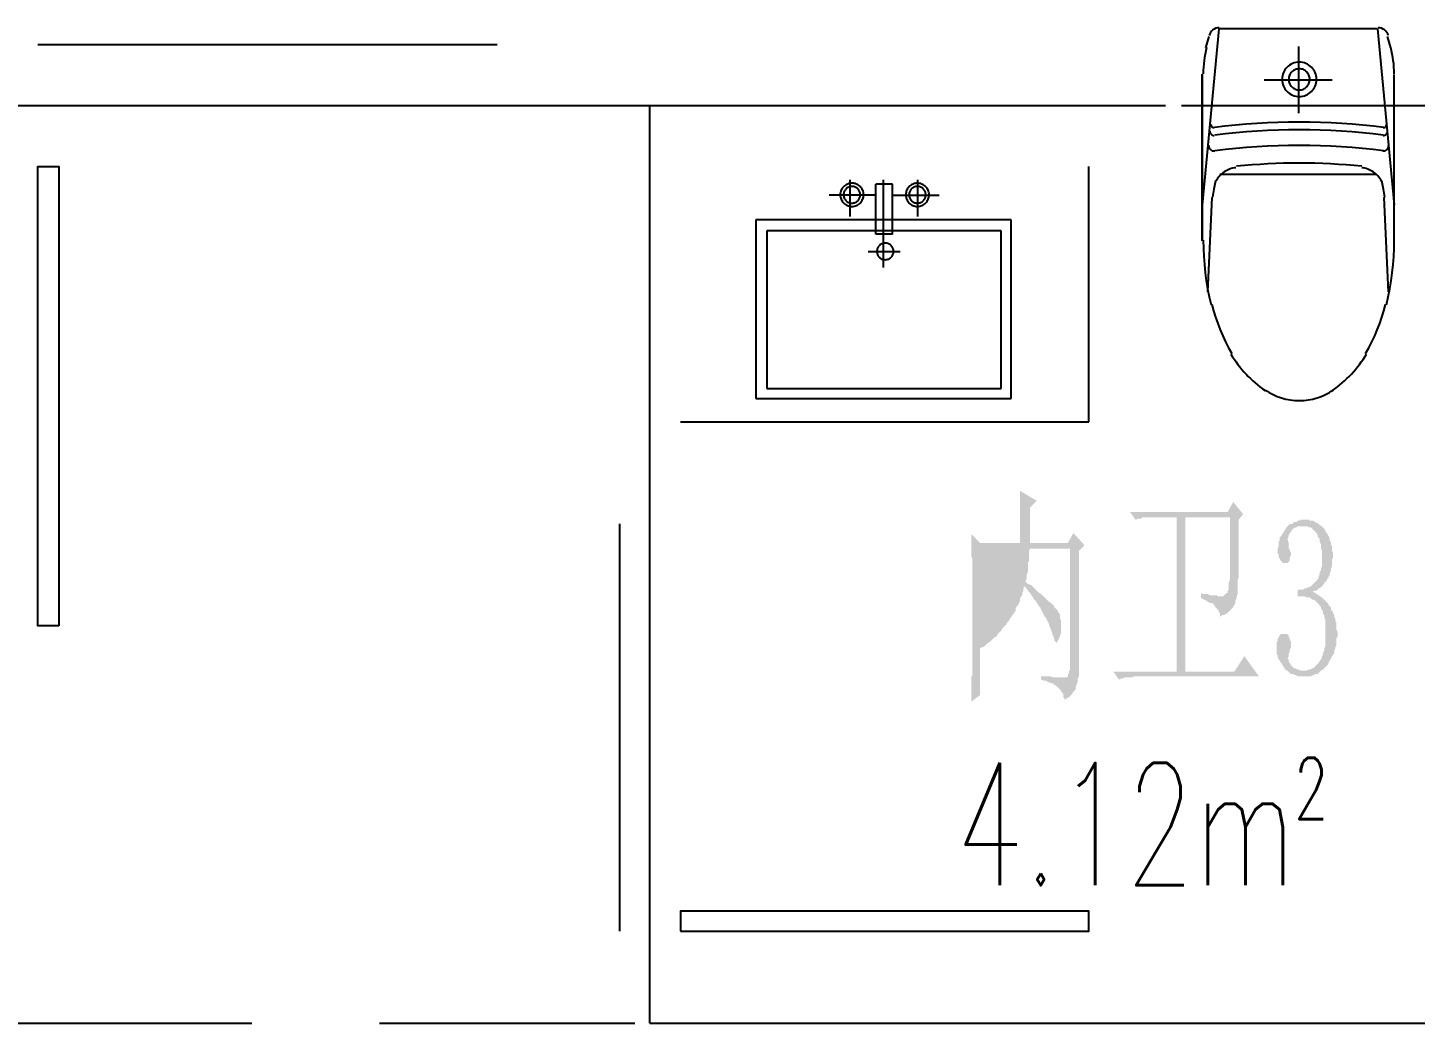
# Model space of a CAD drawing. Header units: millimetres. Extents: x -1120 to 100154, y -9529 to 14223.
# Drawn here: x 94994 to 97714, y 5423 to 7375 of the extents above; entities that cross this region are included whole.
import ezdxf

# ---------------------------------------------------------------- set-up
doc = ezdxf.new("R2010")
doc.units = ezdxf.units.MM
doc.linetypes.add('DOTE', pattern=[2.42, 2, -0.2, 0.02, -0.2])
for name, color, linetype in [('A-DOTE', 1, 'Continuous'), ('A-房间名称', 7, 'Continuous'), ('A-立面看线', 7, 'Continuous')]:
    doc.layers.add(name, color=color, linetype=linetype)
doc.styles.add('_TCH_WINDOW', font='SIMPLEX', dxfattribs={"bigfont": 'GBCBIG'})

msp = doc.modelspace()

# ---------------------------------------------------------------- hatches: boundary and pattern name
at = {"layer": 'A-立面看线'}
for points in [[(96843.3, 6053.7), (96843.3, 6058), (96843.3, 6064.5), (96843.3, 6068.9), (96843.3, 6073.2), (96843.3, 6079.8), (96843.3, 6084.1), (96843.3, 6088.5), (96843.3, 6092.8), (96843.3, 6097.2), (96843.3, 6101.5), (96845.4, 6105.9), (96845.4, 6110.2), (96845.4, 6114.6), (96845.4, 6118.9), (96845.4, 6123.3), (96845.4, 6125.5), (96845.4, 6129.8), (96845.4, 6299.5), (96845.4, 6306), (96845.4, 6312.6), (96845.4, 6316.9), (96845.4, 6323.4), (96845.4, 6327.8), (96845.4, 6334.3), (96843.3, 6338.7), (96843.3, 6343), (96843.3, 6347.4), (96843.3, 6351.7), (96843.3, 6356.1), (96843.3, 6360.4), (96843.3, 6364.8), (96843.3, 6369.1), (96843.3, 6371.3), (96843.3, 6375.7), (96843.3, 6377.8), (96843.3, 6380), (96843.3, 6382.2), (96860.7, 6364.8), (96939, 6364.8), (96939, 6369.1), (96939, 6373.5), (96939, 6377.8), (96939, 6382.2), (96939, 6386.5), (96939, 6390.9), (96939, 6395.2), (96939, 6399.6), (96939, 6403.9), (96939, 6408.3), (96939, 6412.6), (96939, 6417), (96939, 6421.4), (96939, 6425.7), (96939, 6430.1), (96939, 6434.4), (96939, 6438.8), (96939, 6445.3), (96939, 6449.6), (96939, 6454), (96939, 6458.3), (96939, 6462.7), (96939, 6467), (96939, 6467), (96971.6, 6447.5), (96958.6, 6434.4), (96958.6, 6430.1), (96958.6, 6425.7), (96958.6, 6421.4), (96958.6, 6417), (96958.6, 6412.6), (96958.6, 6408.3), (96958.6, 6403.9), (96958.6, 6399.6), (96958.6, 6395.2), (96958.6, 6388.7), (96958.6, 6384.4), (96958.6, 6380), (96958.6, 6375.7), (96958.6, 6371.3), (96958.6, 6367), (96958.6, 6364.8), (97032.6, 6364.8), (97043.4, 6384.4), (97065.2, 6360.4), (97054.3, 6349.6), (97054.3, 6112.4), (97054.3, 6108), (97054.3, 6103.7), (97052.1, 6099.3), (97052.1, 6097.2), (97052.1, 6092.8), (97050, 6088.5), (97050, 6086.3), (97047.8, 6081.9), (97047.8, 6077.6), (97045.6, 6075.4), (97043.4, 6073.2), (97041.3, 6068.9), (97039.1, 6066.7), (97036.9, 6064.5), (97034.7, 6062.4), (97030.4, 6060.2), (97028.2, 6058), (97026, 6058), (97026, 6060.2), (97023.9, 6062.4), (97023.9, 6064.5), (97023.9, 6068.9), (97021.7, 6071.1), (97019.5, 6073.2), (97019.5, 6075.4), (97017.3, 6077.6), (97015.1, 6079.8), (97013, 6081.9), (97010.8, 6084.1), (97006.4, 6086.3), (97004.3, 6088.5), (96999.9, 6090.6), (96997.7, 6090.6), (96993.4, 6092.8), (96989, 6095), (96984.7, 6095), (96980.3, 6097.2), (96980.3, 6097.2), (96980.3, 6103.7), (96984.7, 6103.7), (96989, 6103.7), (96993.4, 6103.7), (96997.7, 6103.7), (97002.1, 6101.5), (97004.3, 6101.5), (97008.6, 6101.5), (97010.8, 6101.5), (97015.1, 6101.5), (97017.3, 6101.5), (97019.5, 6101.5), (97021.7, 6101.5), (97023.9, 6101.5), (97026, 6101.5), (97026, 6101.5), (97028.2, 6101.5), (97030.4, 6101.5), (97032.6, 6103.7), (97032.6, 6105.9), (97034.7, 6110.2), (97034.7, 6112.4), (97036.9, 6116.7), (97036.9, 6123.3), (97036.9, 6127.6), (97036.9, 6132), (97036.9, 6353.9), (96958.6, 6353.9), (96956.4, 6349.6), (96956.4, 6343), (96956.4, 6338.7), (96956.4, 6334.3), (96956.4, 6330), (96954.2, 6325.6), (96954.2, 6321.3), (96954.2, 6316.9), (96954.2, 6312.6), (96954.2, 6308.2), (96952.1, 6303.9), (96952.1, 6299.5), (96952.1, 6295.2), (96949.9, 6290.8), (96949.9, 6288.6), (96954.2, 6284.3), (96960.8, 6282.1), (96965.1, 6277.8), (96969.5, 6273.4), (96971.6, 6271.2), (96976, 6266.9), (96980.3, 6264.7), (96984.7, 6260.3), (96986.9, 6258.2), (96991.2, 6253.8), (96993.4, 6251.6), (96995.6, 6249.5), (96999.9, 6247.3), (97002.1, 6245.1), (97004.3, 6242.9), (97006.4, 6238.6), (97008.6, 6236.4), (97008.6, 6236.4), (97010.8, 6234.2), (97013, 6232.1), (97013, 6229.9), (97015.1, 6227.7), (97015.1, 6227.7), (97017.3, 6225.5), (97017.3, 6223.4), (97017.3, 6223.4), (97017.3, 6221.2), (97017.3, 6216.8), (97019.5, 6212.5), (97019.5, 6208.1), (97019.5, 6203.8), (97019.5, 6199.4), (97019.5, 6199.4), (97019.5, 6192.9), (97019.5, 6188.5), (97017.3, 6184.2), (97017.3, 6182), (97015.1, 6177.7), (97013, 6173.3), (97010.8, 6169), (97010.8, 6169), (97008.6, 6171.1), (97006.4, 6173.3), (97006.4, 6175.5), (97004.3, 6182), (97002.1, 6184.2), (97002.1, 6188.5), (96999.9, 6192.9), (96999.9, 6195.1), (96997.7, 6199.4), (96995.6, 6203.8), (96995.6, 6206), (96993.4, 6210.3), (96991.2, 6214.7), (96989, 6219), (96986.9, 6221.2), (96984.7, 6225.5), (96982.5, 6229.9), (96980.3, 6234.2), (96980.3, 6234.2), (96978.2, 6238.6), (96976, 6240.8), (96973.8, 6245.1), (96971.6, 6247.3), (96969.5, 6251.6), (96967.3, 6253.8), (96965.1, 6256), (96962.9, 6260.3), (96960.8, 6262.5), (96958.6, 6266.9), (96956.4, 6269), (96954.2, 6271.2), (96952.1, 6275.6), (96949.9, 6277.8), (96947.7, 6279.9), (96945.5, 6275.6), (96945.5, 6271.2), (96943.3, 6266.9), (96943.3, 6262.5), (96941.2, 6260.3), (96939, 6256), (96939, 6251.6), (96936.8, 6247.3), (96934.6, 6242.9), (96932.5, 6240.8), (96930.3, 6236.4), (96930.3, 6232.1), (96928.1, 6229.9), (96925.9, 6225.5), (96923.8, 6223.4), (96921.6, 6219), (96919.4, 6216.8), (96917.2, 6212.5), (96915.1, 6210.3), (96912.9, 6208.1), (96912.9, 6206), (96910.7, 6203.8), (96906.4, 6199.4), (96904.2, 6197.2), (96902, 6192.9), (96899.8, 6190.7), (96897.7, 6188.5), (96895.5, 6186.4), (96893.3, 6182), (96889, 6179.8), (96886.8, 6177.7), (96884.6, 6175.5), (96882.4, 6173.3), (96880.3, 6171.1), (96875.9, 6169), (96873.7, 6166.8), (96871.5, 6164.6), (96869.4, 6162.4), (96865, 6160.3), (96862.8, 6160.3), (96860.7, 6158.1), (96860.7, 6066.7), (96843.3, 6053.7)], [(97367.6, 6410.5), (97367.6, 6403.9), (97367.6, 6397.4), (97367.6, 6390.9), (97367.6, 6386.5), (97367.6, 6380), (97367.6, 6375.7), (97367.6, 6369.1), (97367.6, 6364.8), (97367.6, 6360.4), (97367.6, 6356.1), (97367.6, 6349.6), (97367.6, 6345.2), (97367.6, 6340.8), (97367.6, 6338.7), (97367.6, 6334.3), (97367.6, 6330), (97367.6, 6325.6), (97367.6, 6323.4), (97367.6, 6319.1), (97367.6, 6316.9), (97367.6, 6312.6), (97367.6, 6310.4), (97367.6, 6310.4), (97367.6, 6303.9), (97367.6, 6297.3), (97365.4, 6293), (97365.4, 6288.6), (97365.4, 6282.1), (97365.4, 6277.8), (97365.4, 6275.6), (97365.4, 6271.2), (97365.4, 6266.9), (97365.4, 6264.7), (97365.4, 6264.7), (97363.3, 6260.3), (97363.3, 6256), (97361.1, 6251.6), (97361.1, 6247.3), (97358.9, 6242.9), (97356.7, 6240.8), (97356.7, 6238.6), (97354.6, 6236.4), (97352.4, 6234.2), (97350.2, 6232.1), (97348, 6229.9), (97345.9, 6227.7), (97341.5, 6225.5), (97339.3, 6223.4), (97335, 6223.4), (97332.8, 6221.2), (97330.6, 6221.2), (97330.6, 6223.4), (97330.6, 6225.5), (97330.6, 6227.7), (97328.5, 6229.9), (97328.5, 6232.1), (97326.3, 6234.2), (97324.1, 6236.4), (97321.9, 6238.6), (97319.8, 6242.9), (97317.6, 6245.1), (97315.4, 6247.3), (97311, 6247.3), (97306.7, 6249.5), (97304.5, 6251.6), (97300.2, 6253.8), (97295.8, 6256), (97293.6, 6258.2), (97293.6, 6266.9), (97298, 6264.7), (97302.3, 6264.7), (97306.7, 6264.7), (97311, 6262.5), (97315.4, 6262.5), (97317.6, 6262.5), (97319.8, 6262.5), (97324.1, 6262.5), (97326.3, 6260.3), (97328.5, 6260.3), (97330.6, 6260.3), (97332.8, 6260.3), (97332.8, 6260.3), (97337.2, 6260.3), (97339.3, 6262.5), (97341.5, 6264.7), (97343.7, 6266.9), (97345.9, 6266.9), (97345.9, 6269), (97345.9, 6271.2), (97348, 6273.4), (97348, 6277.8), (97348, 6282.1), (97348, 6286.5), (97350.2, 6293), (97350.2, 6299.5), (97350.2, 6306), (97350.2, 6308.2), (97350.2, 6310.4), (97350.2, 6314.7), (97350.2, 6316.9), (97350.2, 6321.3), (97350.2, 6325.6), (97350.2, 6327.8), (97350.2, 6332.1), (97350.2, 6336.5), (97350.2, 6340.8), (97350.2, 6345.2), (97350.2, 6347.4), (97350.2, 6353.9), (97350.2, 6358.3), (97350.2, 6362.6), (97350.2, 6367), (97350.2, 6371.3), (97350.2, 6377.8), (97350.2, 6382.2), (97350.2, 6386.5), (97350.2, 6393.1), (97350.2, 6399.6), (97350.2, 6403.9), (97350.2, 6410.5), (97350.2, 6414.8), (97263.2, 6414.8), (97263.2, 6112.4), (97358.9, 6112.4), (97378.5, 6142.9), (97406.8, 6103.7), (97163.1, 6103.7), (97158.7, 6101.5), (97156.6, 6101.5), (97152.2, 6101.5), (97150, 6101.5), (97147.9, 6101.5), (97143.5, 6101.5), (97141.3, 6099.3), (97137, 6099.3), (97134.8, 6097.2), (97132.6, 6097.2), (97121.8, 6112.4), (97245.8, 6112.4), (97245.8, 6414.8), (97195.7, 6414.8), (97191.4, 6414.8), (97189.2, 6414.8), (97184.9, 6414.8), (97182.7, 6414.8), (97178.3, 6414.8), (97176.2, 6412.6), (97171.8, 6412.6), (97169.6, 6412.6), (97167.4, 6410.5), (97165.3, 6410.5), (97154.4, 6425.7), (97345.9, 6425.7), (97356.7, 6445.3), (97376.3, 6421.4), (97367.6, 6410.5)], [(97561.3, 6186.4), (97561.3, 6182), (97559.1, 6177.7), (97559.1, 6173.3), (97559.1, 6169), (97559.1, 6164.6), (97556.9, 6160.3), (97556.9, 6158.1), (97554.7, 6153.7), (97554.7, 6149.4), (97552.6, 6145), (97550.4, 6142.9), (97548.2, 6138.5), (97546, 6134.2), (97543.9, 6132), (97543.9, 6129.8), (97541.7, 6125.5), (97539.5, 6123.3), (97537.3, 6121.1), (97535.1, 6118.9), (97533, 6116.7), (97528.6, 6114.6), (97526.4, 6112.4), (97524.3, 6110.2), (97522.1, 6108), (97517.7, 6108), (97515.6, 6105.9), (97513.4, 6105.9), (97509, 6103.7), (97506.9, 6103.7), (97502.5, 6103.7), (97500.3, 6103.7), (97496, 6103.7), (97496, 6103.7), (97491.6, 6103.7), (97489.5, 6103.7), (97485.1, 6103.7), (97482.9, 6103.7), (97478.6, 6105.9), (97476.4, 6105.9), (97474.2, 6108), (97469.9, 6108), (97467.7, 6110.2), (97465.5, 6112.4), (97463.3, 6114.6), (97459, 6116.7), (97456.8, 6118.9), (97456.8, 6121.1), (97454.6, 6123.3), (97452.5, 6127.6), (97450.3, 6129.8), (97448.1, 6134.2), (97445.9, 6136.3), (97443.8, 6140.7), (97443.8, 6145), (97441.6, 6147.2), (97441.6, 6151.6), (97441.6, 6155.9), (97441.6, 6160.3), (97441.6, 6160.3), (97441.6, 6164.6), (97441.6, 6169), (97443.8, 6173.3), (97443.8, 6177.7), (97445.9, 6179.8), (97448.1, 6184.2), (97450.3, 6186.4), (97454.6, 6186.4), (97454.6, 6186.4), (97459, 6186.4), (97461.2, 6186.4), (97465.5, 6184.2), (97465.5, 6179.8), (97467.7, 6179.8), (97467.7, 6175.5), (97469.9, 6171.1), (97469.9, 6166.8), (97469.9, 6166.8), (97469.9, 6160.3), (97467.7, 6155.9), (97467.7, 6153.7), (97467.7, 6151.6), (97465.5, 6147.2), (97465.5, 6142.9), (97463.3, 6138.5), (97465.5, 6136.3), (97465.5, 6132), (97467.7, 6129.8), (97469.9, 6125.5), (97472.1, 6123.3), (97474.2, 6121.1), (97476.4, 6118.9), (97478.6, 6118.9), (97482.9, 6116.7), (97485.1, 6116.7), (97489.5, 6114.6), (97491.6, 6114.6), (97493.8, 6114.6), (97498.2, 6114.6), (97500.3, 6114.6), (97504.7, 6116.7), (97506.9, 6116.7), (97511.2, 6118.9), (97513.4, 6118.9), (97515.6, 6121.1), (97517.7, 6123.3), (97519.9, 6125.5), (97522.1, 6127.6), (97524.3, 6129.8), (97526.4, 6134.2), (97526.4, 6134.2), (97528.6, 6136.3), (97530.8, 6140.7), (97530.8, 6142.9), (97533, 6147.2), (97533, 6149.4), (97535.1, 6153.7), (97535.1, 6158.1), (97537.3, 6162.4), (97537.3, 6166.8), (97537.3, 6171.1), (97537.3, 6177.7), (97537.3, 6182), (97537.3, 6186.4), (97537.3, 6190.7), (97537.3, 6195.1), (97537.3, 6199.4), (97537.3, 6206), (97537.3, 6210.3), (97537.3, 6214.7), (97535.1, 6219), (97535.1, 6223.4), (97533, 6225.5), (97533, 6229.9), (97530.8, 6234.2), (97528.6, 6236.4), (97528.6, 6240.8), (97526.4, 6240.8), (97526.4, 6242.9), (97524.3, 6245.1), (97522.1, 6247.3), (97519.9, 6249.5), (97517.7, 6251.6), (97515.6, 6253.8), (97511.2, 6253.8), (97509, 6256), (97506.9, 6258.2), (97502.5, 6258.2), (97500.3, 6258.2), (97496, 6260.3), (97493.8, 6260.3), (97489.5, 6260.3), (97485.1, 6260.3), (97482.9, 6260.3), (97482.9, 6273.4), (97487.3, 6273.4), (97489.5, 6273.4), (97493.8, 6273.4), (97496, 6275.6), (97500.3, 6275.6), (97502.5, 6277.8), (97504.7, 6277.8), (97509, 6279.9), (97511.2, 6282.1), (97513.4, 6284.3), (97515.6, 6286.5), (97517.7, 6288.6), (97519.9, 6290.8), (97519.9, 6290.8), (97522.1, 6293), (97524.3, 6297.3), (97524.3, 6299.5), (97526.4, 6303.9), (97526.4, 6308.2), (97528.6, 6310.4), (97528.6, 6314.7), (97530.8, 6319.1), (97530.8, 6325.6), (97530.8, 6330), (97530.8, 6334.3), (97530.8, 6336.5), (97530.8, 6340.8), (97530.8, 6345.2), (97530.8, 6349.6), (97528.6, 6353.9), (97528.6, 6358.3), (97528.6, 6362.6), (97526.4, 6367), (97526.4, 6371.3), (97524.3, 6375.7), (97522.1, 6377.8), (97522.1, 6380), (97519.9, 6384.4), (97517.7, 6386.5), (97515.6, 6388.7), (97513.4, 6390.9), (97511.2, 6393.1), (97509, 6395.2), (97504.7, 6395.2), (97502.5, 6397.4), (97498.2, 6397.4), (97496, 6397.4), (97491.6, 6397.4), (97489.5, 6397.4), (97487.3, 6397.4), (97482.9, 6397.4), (97480.8, 6395.2), (97478.6, 6395.2), (97474.2, 6393.1), (97474.2, 6393.1), (97472.1, 6390.9), (97469.9, 6386.5), (97467.7, 6384.4), (97465.5, 6380), (97465.5, 6377.8), (97463.3, 6373.5), (97463.3, 6371.3), (97465.5, 6364.8), (97465.5, 6360.4), (97465.5, 6356.1), (97465.5, 6353.9), (97467.7, 6353.9), (97467.7, 6349.6), (97469.9, 6345.2), (97469.9, 6345.2), (97469.9, 6340.8), (97467.7, 6336.5), (97467.7, 6332.1), (97467.7, 6330), (97465.5, 6327.8), (97463.3, 6325.6), (97459, 6325.6), (97459, 6325.6), (97454.6, 6325.6), (97452.5, 6327.8), (97450.3, 6330), (97450.3, 6330), (97448.1, 6334.3), (97445.9, 6336.5), (97445.9, 6340.8), (97443.8, 6345.2), (97443.8, 6349.6), (97443.8, 6353.9), (97445.9, 6358.3), (97445.9, 6362.6), (97445.9, 6367), (97448.1, 6371.3), (97448.1, 6375.7), (97450.3, 6377.8), (97452.5, 6382.2), (97454.6, 6384.4), (97456.8, 6388.7), (97459, 6390.9), (97461.2, 6395.2), (97463.3, 6397.4), (97465.5, 6399.6), (97467.7, 6401.8), (97472.1, 6401.8), (97474.2, 6403.9), (97476.4, 6406.1), (97480.8, 6406.1), (97482.9, 6408.3), (97485.1, 6408.3), (97489.5, 6410.5), (97491.6, 6410.5), (97496, 6410.5), (97498.2, 6410.5), (97500.3, 6410.5), (97504.7, 6410.5), (97506.9, 6408.3), (97511.2, 6408.3), (97513.4, 6408.3), (97517.7, 6406.1), (97519.9, 6403.9), (97522.1, 6403.9), (97524.3, 6401.8), (97526.4, 6399.6), (97530.8, 6397.4), (97533, 6395.2), (97535.1, 6393.1), (97537.3, 6388.7), (97537.3, 6388.7), (97539.5, 6384.4), (97541.7, 6382.2), (97543.9, 6377.8), (97546, 6373.5), (97546, 6369.1), (97548.2, 6367), (97548.2, 6362.6), (97550.4, 6358.3), (97550.4, 6353.9), (97550.4, 6349.6), (97552.6, 6345.2), (97552.6, 6343), (97552.6, 6340.8), (97552.6, 6336.5), (97550.4, 6332.1), (97550.4, 6327.8), (97550.4, 6323.4), (97550.4, 6319.1), (97548.2, 6314.7), (97548.2, 6310.4), (97546, 6306), (97546, 6301.7), (97543.9, 6299.5), (97543.9, 6297.3), (97541.7, 6295.2), (97539.5, 6290.8), (97537.3, 6288.6), (97535.1, 6286.5), (97533, 6282.1), (97530.8, 6279.9), (97528.6, 6277.8), (97524.3, 6275.6), (97522.1, 6273.4), (97519.9, 6271.2), (97515.6, 6271.2), (97513.4, 6269), (97517.7, 6266.9), (97519.9, 6264.7), (97524.3, 6262.5), (97526.4, 6260.3), (97530.8, 6258.2), (97533, 6256), (97535.1, 6253.8), (97537.3, 6251.6), (97539.5, 6249.5), (97541.7, 6247.3), (97543.9, 6242.9), (97546, 6240.8), (97548.2, 6238.6), (97548.2, 6234.2), (97550.4, 6232.1), (97552.6, 6227.7), (97554.7, 6223.4), (97554.7, 6219), (97556.9, 6216.8), (97556.9, 6212.5), (97559.1, 6208.1), (97559.1, 6203.8), (97559.1, 6199.4), (97559.1, 6195.1), (97561.3, 6190.7), (97561.3, 6186.4), (97561.3, 6186.4)], [(96860.7, 6353.9), (96860.7, 6166.8), (96865, 6169), (96867.2, 6171.1), (96869.4, 6175.5), (96871.5, 6177.7), (96875.9, 6179.8), (96878.1, 6182), (96880.3, 6184.2), (96882.4, 6186.4), (96884.6, 6190.7), (96886.8, 6192.9), (96889, 6195.1), (96891.1, 6199.4), (96893.3, 6201.6), (96895.5, 6206), (96897.7, 6208.1), (96899.8, 6212.5), (96902, 6214.7), (96904.2, 6219), (96906.4, 6221.2), (96908.5, 6225.5), (96910.7, 6229.9), (96910.7, 6232.1), (96912.9, 6236.4), (96915.1, 6240.8), (96915.1, 6240.8), (96917.2, 6245.1), (96919.4, 6249.5), (96919.4, 6251.6), (96921.6, 6256), (96923.8, 6260.3), (96923.8, 6264.7), (96925.9, 6266.9), (96925.9, 6271.2), (96928.1, 6275.6), (96928.1, 6279.9), (96930.3, 6284.3), (96930.3, 6288.6), (96932.5, 6290.8), (96932.5, 6295.2), (96932.5, 6299.5), (96934.6, 6303.9), (96934.6, 6308.2), (96934.6, 6312.6), (96936.8, 6316.9), (96936.8, 6323.4), (96936.8, 6327.8), (96936.8, 6332.1), (96939, 6336.5), (96939, 6340.8), (96939, 6345.2), (96939, 6349.6), (96939, 6353.9), (96860.7, 6353.9)]]:
    msp.add_hatch(color=256, dxfattribs=at).paths.add_polyline_path(points)

# ---------------------------------------------------------------- linework, layer by layer
at = {"layer": 'A-DOTE', "linetype": 'DOTE', "ltscale": 1000}
for p, q in [((94835.1, 7222.6), (100154.2, 7222.6)), ((96213.4, 5423.3), (96213.4, 7222.6)), ((96213.4, 5423.3), (100154.2, 5423.3))]:
    msp.add_line(p, q, dxfattribs=at)
at = {"layer": 'A-立面看线'}
for points in [[(97328.5, 7372.7), (97295.8, 7026.8)], [(97329.5, 7374.9), (97326.1, 7374.6), (97322.8, 7373.8), (97319.7, 7372.4), (97316.9, 7370.6), (97314.5, 7368.4), (97312.4, 7365.8), (97310.7, 7362.8), (97309.6, 7359.6)], [(97639.6, 7372.7), (97328.5, 7372.7)], [(97639.6, 7372.7), (97672.2, 7026.8)], [(97660.6, 7359.6), (97659.5, 7362.8), (97657.8, 7365.8), (97655.7, 7368.4), (97653.3, 7370.6), (97650.5, 7372.4), (97647.4, 7373.8), (97644.1, 7374.6), (97640.7, 7374.9)], [(97308.9, 7357.5), (97302.3, 7335.7)], [(97665.7, 7335.7), (97659.2, 7357.5)], [(95013.5, 7342.3), (95914.2, 7342.3)], [(97304.7, 7335.9), (97303.1, 7329.6), (97301.8, 7323.2), (97300.6, 7316.9), (97299.7, 7310.5), (97298.9, 7304), (97298.4, 7297.6), (97298.1, 7291.1), (97298, 7284.6)], [(97485.1, 7207.4), (97485.1, 7337.9)], [(97672.2, 7284.6), (97672.1, 7291.1), (97671.8, 7297.6), (97671.3, 7304), (97670.5, 7310.5), (97669.6, 7316.9), (97668.4, 7323.3), (97667.1, 7329.6), (97665.5, 7335.9)], [(97486.2, 7307.5), (97482.7, 7307.3), (97479.4, 7306.8), (97476.2, 7305.9), (97473.1, 7304.8), (97470.1, 7303.4), (97467.3, 7301.7), (97464.7, 7299.8), (97462.3, 7297.6), (97460.2, 7295.2), (97458.2, 7292.6), (97456.5, 7289.8), (97455.1, 7286.9), (97454, 7283.8), (97453.2, 7280.5), (97452.6, 7277.2), (97452.5, 7273.7), (97452.6, 7270.3), (97453.2, 7266.9), (97454, 7263.7), (97455.1, 7260.6), (97456.5, 7257.7), (97458.2, 7254.9), (97460.2, 7252.3), (97462.3, 7249.9), (97464.7, 7247.7), (97467.3, 7245.8), (97470.1, 7244.1), (97473.1, 7242.7), (97476.2, 7241.5), (97479.4, 7240.7), (97482.7, 7240.2), (97486.2, 7240), (97489.6, 7240.2), (97493, 7240.7), (97496.2, 7241.5), (97499.3, 7242.7), (97502.3, 7244.1), (97505, 7245.8), (97507.6, 7247.7), (97510, 7249.9), (97512.2, 7252.3), (97514.2, 7254.9), (97515.8, 7257.7), (97517.3, 7260.6), (97518.4, 7263.7), (97519.2, 7266.9), (97519.7, 7270.3), (97519.9, 7273.7), (97519.7, 7277.2), (97519.2, 7280.5), (97518.4, 7283.8), (97517.3, 7286.9), (97515.8, 7289.8), (97514.2, 7292.6), (97512.2, 7295.2), (97510, 7297.6), (97507.6, 7299.8), (97505, 7301.7), (97502.3, 7303.4), (97499.3, 7304.8), (97496.2, 7305.9), (97493, 7306.8), (97489.6, 7307.3), (97486.2, 7307.5)], [(97486.2, 7294.4), (97484.1, 7294.3), (97482, 7294), (97480, 7293.5), (97478.1, 7292.8), (97476.3, 7291.9), (97474.6, 7290.9), (97473, 7289.7), (97471.6, 7288.4), (97470.2, 7286.9), (97469.1, 7285.3), (97468, 7283.6), (97467.1, 7281.8), (97466.5, 7279.9), (97465.9, 7277.9), (97465.6, 7275.8), (97465.5, 7273.7), (97465.6, 7271.6), (97465.9, 7269.6), (97466.5, 7267.6), (97467.1, 7265.7), (97468, 7263.9), (97469.1, 7262.2), (97470.2, 7260.6), (97471.6, 7259.1), (97473, 7257.8), (97474.6, 7256.6), (97476.3, 7255.6), (97478.1, 7254.7), (97480, 7254), (97482, 7253.5), (97484.1, 7253.2), (97486.2, 7253.1), (97488.3, 7253.2), (97490.4, 7253.5), (97492.3, 7254), (97494.2, 7254.7), (97496, 7255.6), (97497.8, 7256.6), (97499.3, 7257.8), (97500.8, 7259.1), (97502.1, 7260.6), (97503.3, 7262.2), (97504.4, 7263.9), (97505.2, 7265.7), (97505.9, 7267.6), (97506.4, 7269.6), (97506.8, 7271.6), (97506.9, 7273.7), (97506.8, 7275.8), (97506.4, 7277.9), (97505.9, 7279.9), (97505.2, 7281.8), (97504.4, 7283.6), (97503.3, 7285.3), (97502.1, 7286.9), (97500.8, 7288.4), (97499.3, 7289.7), (97497.8, 7290.9), (97496, 7291.9), (97494.2, 7292.8), (97492.3, 7293.5), (97490.4, 7294), (97488.3, 7294.3), (97486.2, 7294.4)], [(97295.8, 6957.2), (97295.8, 7283.5), (97295.8, 6957.2)], [(97417.7, 7272.6), (97550.4, 7272.6)], [(97672.2, 6957.2), (97672.2, 7283.5)], [(95224.5, 7222.6), (95724.9, 7222.6)], [(95975.1, 7222.6), (96473.4, 7222.6)], [(96723.6, 7222.6), (97224, 7222.6)], [(97474.2, 7222.6), (97974.6, 7222.6)], [(97313.2, 7185), (97313.3, 7183.8), (97313.6, 7182.6), (97314.1, 7181.6), (97314.9, 7180.6), (97315.9, 7179.9), (97316.9, 7179.4), (97318.1, 7179.1), (97319.3, 7179.1)], [(97652.3, 7179.4), (97631.6, 7181.9), (97610.9, 7184), (97590.1, 7185.9), (97569.4, 7187.3), (97548.6, 7188.5), (97527.8, 7189.3), (97506.9, 7189.8), (97486.1, 7190), (97465.3, 7189.8), (97444.5, 7189.3), (97423.7, 7188.5), (97402.9, 7187.3), (97382.1, 7185.8), (97361.4, 7184), (97340.6, 7181.9), (97319.9, 7179.4)], [(97650.9, 7179.1), (97652.1, 7179.1), (97653.3, 7179.4), (97654.4, 7179.9), (97655.3, 7180.6), (97656.1, 7181.6), (97656.6, 7182.6), (97656.9, 7183.8), (97657, 7185)], [(97311.1, 7172.2), (97311.1, 7170.5), (97311.5, 7168.8), (97312.3, 7167.3), (97313.4, 7166), (97314.7, 7165), (97316.3, 7164.2), (97317.9, 7163.9), (97319.6, 7163.9)], [(97651.3, 7164.2), (97630.7, 7166.7), (97610.1, 7168.8), (97589.5, 7170.6), (97568.8, 7172.1), (97548.2, 7173.3), (97527.5, 7174.1), (97506.8, 7174.6), (97486.1, 7174.7), (97465.4, 7174.6), (97444.8, 7174.1), (97424.1, 7173.3), (97403.4, 7172.1), (97382.8, 7170.6), (97362.2, 7168.8), (97341.6, 7166.7), (97321, 7164.2)], [(97650.6, 7163.9), (97652.3, 7163.9), (97653.9, 7164.2), (97655.5, 7165), (97656.8, 7166), (97657.9, 7167.3), (97658.7, 7168.8), (97659.1, 7170.5), (97659.1, 7172.2)], [(97308.9, 7144.1), (97309, 7141.9), (97309.5, 7139.8), (97310.5, 7137.8), (97311.9, 7136.1), (97313.6, 7134.8), (97315.6, 7133.9), (97317.7, 7133.4), (97319.9, 7133.5)], [(97651.5, 7133.5), (97630.9, 7136), (97610.3, 7138.2), (97589.6, 7140.1), (97568.9, 7141.6), (97548.3, 7142.8), (97527.6, 7143.6), (97506.8, 7144.1), (97486.1, 7144.3), (97465.4, 7144.1), (97444.7, 7143.6), (97424, 7142.8), (97403.3, 7141.6), (97382.6, 7140), (97362, 7138.2), (97341.4, 7136), (97320.8, 7133.5)], [(97650.3, 7133.5), (97652.5, 7133.4), (97654.6, 7133.9), (97656.6, 7134.8), (97658.3, 7136.1), (97659.7, 7137.8), (97660.7, 7139.8), (97661.3, 7141.9), (97661.3, 7144.1)], [(95054.8, 6202.2), (95013.5, 6202.2), (95013.5, 7102.9), (95054.8, 7102.9), (95054.8, 6202.2)], [(97073.9, 6602.5), (97073.9, 7102.9)], [(97361.7, 7100.5), (97358.6, 7100.1), (97355.6, 7099.5), (97352.6, 7098.7), (97349.7, 7097.8), (97346.9, 7096.6), (97344.1, 7095.3), (97341.5, 7093.9), (97338.9, 7092.2), (97336.5, 7090.5), (97334.2, 7088.5), (97331.9, 7086.5), (97329.9, 7084.2), (97327.9, 7081.9), (97326.1, 7079.4), (97324.4, 7076.8), (97322.9, 7074.1)], [(97609, 7103.3), (97593.7, 7104.8), (97578.3, 7106), (97563, 7107.1), (97547.6, 7107.9), (97532.3, 7108.6), (97516.9, 7109.1), (97501.5, 7109.4), (97486.1, 7109.5), (97470.8, 7109.4), (97455.4, 7109.1), (97440, 7108.6), (97424.7, 7107.9), (97409.3, 7107.1), (97393.9, 7106), (97378.6, 7104.8), (97363.3, 7103.3)], [(97647.3, 7074.1), (97645.8, 7076.8), (97644.1, 7079.4), (97642.3, 7081.9), (97640.3, 7084.3), (97638.3, 7086.5), (97636, 7088.5), (97633.7, 7090.5), (97631.3, 7092.2), (97628.7, 7093.9), (97626.1, 7095.3), (97623.3, 7096.6), (97620.5, 7097.8), (97617.6, 7098.7), (97614.7, 7099.5), (97611.6, 7100.1), (97608.6, 7100.5)], [(96606.1, 7005), (96606.1, 7076.8)], [(96671.4, 6904.9), (96671.4, 7076.8)], [(96738.8, 7005), (96738.8, 7076.8)], [(97322.3, 7074.7), (97319, 7058.7), (97316.2, 7042.6)], [(97330.6, 7087.7), (97637.4, 7087.7)], [(97654, 7042.6), (97651.2, 7058.7), (97647.9, 7074.7)], [(96656.2, 7046.4), (96564.8, 7046.4)], [(96586.5, 7047.5), (96586.6, 7045.1), (96587, 7042.9), (96587.6, 7040.7), (96588.3, 7038.6), (96589.3, 7036.6), (96590.4, 7034.7), (96591.7, 7032.9), (96593.2, 7031.3), (96594.8, 7029.8), (96596.6, 7028.5), (96598.5, 7027.4), (96600.5, 7026.4), (96602.6, 7025.6), (96604.8, 7025.1), (96607, 7024.7), (96609.4, 7024.6), (96611.7, 7024.7), (96614, 7025.1), (96616.2, 7025.6), (96618.3, 7026.4), (96620.3, 7027.4), (96622.1, 7028.5), (96623.9, 7029.8), (96625.5, 7031.3), (96627, 7032.9), (96628.3, 7034.7), (96629.5, 7036.6), (96630.4, 7038.6), (96631.2, 7040.7), (96631.8, 7042.9), (96632.1, 7045.1), (96632.2, 7047.5), (96632.1, 7049.8), (96631.8, 7052.1), (96631.2, 7054.3), (96630.4, 7056.4), (96629.5, 7058.3), (96628.3, 7060.2), (96627, 7062), (96625.5, 7063.6), (96623.9, 7065.1), (96622.1, 7066.4), (96620.3, 7067.5), (96618.3, 7068.5), (96616.2, 7069.3), (96614, 7069.8), (96611.7, 7070.2), (96609.4, 7070.3), (96607, 7070.2), (96604.8, 7069.8), (96602.6, 7069.3), (96600.5, 7068.5), (96598.5, 7067.5), (96596.6, 7066.4), (96594.8, 7065.1), (96593.2, 7063.6), (96591.7, 7062), (96590.4, 7060.2), (96589.3, 7058.3), (96588.3, 7056.4), (96587.6, 7054.3), (96587, 7052.1), (96586.6, 7049.8), (96586.5, 7047.5)], [(96593.1, 7047.5), (96593.1, 7045.8), (96593.4, 7044.2), (96593.8, 7042.6), (96594.3, 7041.1), (96595, 7039.7), (96595.8, 7038.3), (96596.8, 7037.1), (96597.8, 7035.9), (96599, 7034.9), (96600.2, 7033.9), (96601.6, 7033.1), (96603, 7032.4), (96604.5, 7031.9), (96606.1, 7031.5), (96607.7, 7031.2), (96609.4, 7031.1), (96611, 7031.2), (96612.7, 7031.5), (96614.2, 7031.9), (96615.7, 7032.4), (96617.2, 7033.1), (96618.5, 7033.9), (96619.8, 7034.9), (96620.9, 7035.9), (96622, 7037.1), (96622.9, 7038.3), (96623.7, 7039.7), (96624.4, 7041.1), (96625, 7042.6), (96625.4, 7044.2), (96625.6, 7045.8), (96625.7, 7047.5), (96625.6, 7049.1), (96625.4, 7050.7), (96625, 7052.3), (96624.4, 7053.8), (96623.7, 7055.2), (96622.9, 7056.6), (96622, 7057.8), (96620.9, 7059), (96619.8, 7060.1), (96618.5, 7061), (96617.2, 7061.8), (96615.7, 7062.5), (96614.2, 7063), (96612.7, 7063.4), (96611, 7063.7), (96609.4, 7063.8), (96607.7, 7063.7), (96606.1, 7063.4), (96604.5, 7063), (96603, 7062.5), (96601.6, 7061.8), (96600.2, 7061), (96599, 7060.1), (96597.8, 7059), (96596.8, 7057.8), (96595.8, 7056.6), (96595, 7055.2), (96594.3, 7053.8), (96593.8, 7052.3), (96593.4, 7050.7), (96593.1, 7049.1), (96593.1, 7047.5)], [(96688.8, 7068.1), (96656.2, 7068.1)], [(96656.2, 6970.2), (96656.2, 7068.1)], [(96688.8, 6970.2), (96688.8, 7068.1)], [(96688.8, 7046.4), (96780.2, 7046.4)], [(96714.9, 7047.5), (96715, 7045.1), (96715.4, 7042.9), (96715.9, 7040.7), (96716.7, 7038.6), (96717.7, 7036.6), (96718.8, 7034.7), (96720.1, 7032.9), (96721.6, 7031.3), (96723.2, 7029.8), (96725, 7028.5), (96726.9, 7027.4), (96728.8, 7026.4), (96730.9, 7025.6), (96733.1, 7025.1), (96735.4, 7024.7), (96737.7, 7024.6), (96740.1, 7024.7), (96742.3, 7025.1), (96744.5, 7025.6), (96746.6, 7026.4), (96748.6, 7027.4), (96750.5, 7028.5), (96752.3, 7029.8), (96753.9, 7031.3), (96755.4, 7032.9), (96756.7, 7034.7), (96757.8, 7036.6), (96758.8, 7038.6), (96759.6, 7040.7), (96760.1, 7042.9), (96760.5, 7045.1), (96760.6, 7047.5), (96760.5, 7049.8), (96760.1, 7052.1), (96759.6, 7054.3), (96758.8, 7056.4), (96757.8, 7058.3), (96756.7, 7060.2), (96755.4, 7062), (96753.9, 7063.6), (96752.3, 7065.1), (96750.5, 7066.4), (96748.6, 7067.5), (96746.6, 7068.5), (96744.5, 7069.3), (96742.3, 7069.8), (96740.1, 7070.2), (96737.7, 7070.3), (96735.4, 7070.2), (96733.1, 7069.8), (96730.9, 7069.3), (96728.8, 7068.5), (96726.9, 7067.5), (96725, 7066.4), (96723.2, 7065.1), (96721.6, 7063.6), (96720.1, 7062), (96718.8, 7060.2), (96717.7, 7058.3), (96716.7, 7056.4), (96715.9, 7054.3), (96715.4, 7052.1), (96715, 7049.8), (96714.9, 7047.5)], [(96721.4, 7047.5), (96721.5, 7045.8), (96721.8, 7044.2), (96722.2, 7042.6), (96722.7, 7041.1), (96723.4, 7039.7), (96724.2, 7038.3), (96725.1, 7037.1), (96726.2, 7035.9), (96727.4, 7034.9), (96728.6, 7033.9), (96730, 7033.1), (96731.4, 7032.4), (96732.9, 7031.9), (96734.5, 7031.5), (96736.1, 7031.2), (96737.7, 7031.1), (96739.4, 7031.2), (96741, 7031.5), (96742.6, 7031.9), (96744.1, 7032.4), (96745.5, 7033.1), (96746.9, 7033.9), (96748.1, 7034.9), (96749.3, 7035.9), (96750.3, 7037.1), (96751.3, 7038.3), (96752.1, 7039.7), (96752.8, 7041.1), (96753.3, 7042.6), (96753.7, 7044.2), (96754, 7045.8), (96754.1, 7047.5), (96754, 7049.1), (96753.7, 7050.7), (96753.3, 7052.3), (96752.8, 7053.8), (96752.1, 7055.2), (96751.3, 7056.6), (96750.3, 7057.8), (96749.3, 7059), (96748.1, 7060.1), (96746.9, 7061), (96745.5, 7061.8), (96744.1, 7062.5), (96742.6, 7063), (96741, 7063.4), (96739.4, 7063.7), (96737.7, 7063.8), (96736.1, 7063.7), (96734.5, 7063.4), (96732.9, 7063), (96731.4, 7062.5), (96730, 7061.8), (96728.6, 7061), (96727.4, 7060.1), (96726.2, 7059), (96725.1, 7057.8), (96724.2, 7056.6), (96723.4, 7055.2), (96722.7, 7053.8), (96722.2, 7052.3), (96721.8, 7050.7), (96721.5, 7049.1), (96721.4, 7047.5)], [(97306.7, 6857.1), (97315.4, 7042)], [(97661.3, 6857.1), (97652.6, 7042)], [(96921.6, 6998.5), (96421.2, 6998.5)], [(96421.2, 6998.5), (96421.2, 6648.2)], [(96921.6, 6648.2), (96921.6, 6998.5)], [(96902, 6976.7), (96442.9, 6976.7)], [(96442.9, 6976.7), (96442.9, 6667.8)], [(96688.8, 6970.2), (96656.2, 6970.2)], [(96902, 6667.8), (96902, 6976.7)], [(96704, 6935.4), (96640.9, 6935.4)], [(96658.3, 6936.5), (96658.4, 6934.8), (96658.7, 6933.2), (96659.1, 6931.6), (96659.6, 6930.1), (96660.3, 6928.7), (96661.1, 6927.4), (96662.1, 6926.1), (96663.1, 6925), (96664.3, 6923.9), (96665.5, 6923), (96666.9, 6922.1), (96668.3, 6921.5), (96669.8, 6920.9), (96671.4, 6920.5), (96673, 6920.3), (96674.6, 6920.2), (96676.3, 6920.3), (96677.9, 6920.5), (96679.5, 6920.9), (96681, 6921.5), (96682.4, 6922.1), (96683.8, 6923), (96685, 6923.9), (96686.2, 6925), (96687.2, 6926.1), (96688.2, 6927.4), (96689, 6928.7), (96689.7, 6930.1), (96690.2, 6931.6), (96690.6, 6933.2), (96690.9, 6934.8), (96691, 6936.5), (96690.9, 6938.2), (96690.6, 6939.8), (96690.2, 6941.3), (96689.7, 6942.8), (96689, 6944.3), (96688.2, 6945.6), (96687.2, 6946.9), (96686.2, 6948), (96685, 6949.1), (96683.8, 6950), (96682.4, 6950.8), (96681, 6951.5), (96679.5, 6952.1), (96677.9, 6952.5), (96676.3, 6952.7), (96674.6, 6952.8), (96673, 6952.7), (96671.4, 6952.5), (96669.8, 6952.1), (96668.3, 6951.5), (96666.9, 6950.8), (96665.5, 6950), (96664.3, 6949.1), (96663.1, 6948), (96662.1, 6946.9), (96661.1, 6945.6), (96660.3, 6944.3), (96659.6, 6942.8), (96659.1, 6941.3), (96658.7, 6939.8), (96658.4, 6938.2), (96658.3, 6936.5)], [(97298, 6958.3), (97298.2, 6942.3), (97299, 6926.4), (97300.2, 6910.5), (97301.8, 6894.6), (97304, 6878.9), (97306.6, 6863.1), (97309.7, 6847.5), (97313.3, 6832)], [(97656.9, 6832), (97660.5, 6847.5), (97663.6, 6863.1), (97666.2, 6878.9), (97668.4, 6894.6), (97670.1, 6910.5), (97671.3, 6926.4), (97672, 6942.3), (97672.2, 6958.3)], [(97314.8, 6832.3), (97318.2, 6819.7), (97322, 6807.2), (97326.3, 6794.9), (97331, 6782.7), (97336.1, 6770.8), (97341.8, 6759), (97347.8, 6747.4), (97354.3, 6736.1)], [(97615.9, 6736.1), (97622.4, 6747.4), (97628.5, 6759), (97634.1, 6770.8), (97639.2, 6782.7), (97644, 6794.9), (97648.2, 6807.2), (97652.1, 6819.7), (97655.4, 6832.3)], [(97352.4, 6735.3), (97355.6, 6730), (97359, 6724.8), (97362.5, 6719.8), (97366.1, 6714.8), (97369.9, 6709.9), (97373.8, 6705.1), (97377.8, 6700.5), (97381.9, 6695.9), (97386.2, 6691.4), (97390.5, 6687.1), (97395, 6682.9), (97399.6, 6678.8), (97404.3, 6674.8), (97409.2, 6671), (97414.1, 6667.2), (97419.1, 6663.6)], [(97551.1, 6663.6), (97556.1, 6667.2), (97561.1, 6671), (97565.9, 6674.8), (97570.6, 6678.8), (97575.2, 6682.9), (97579.7, 6687.1), (97584.1, 6691.4), (97588.3, 6695.9), (97592.4, 6700.5), (97596.5, 6705.1), (97600.3, 6709.9), (97604.1, 6714.8), (97607.7, 6719.8), (97611.3, 6724.8), (97614.6, 6730), (97617.9, 6735.3)], [(96442.9, 6667.8), (96902, 6667.8)], [(97419.7, 6664.7), (97423.4, 6662.2), (97427.2, 6659.9), (97431.1, 6657.7), (97435, 6655.7), (97439, 6653.9), (97443.1, 6652.2), (97447.2, 6650.6), (97451.4, 6649.2), (97455.6, 6648), (97459.9, 6646.9), (97464.2, 6646), (97468.5, 6645.2), (97472.9, 6644.6), (97477.3, 6644.2), (97481.7, 6643.9), (97486.2, 6643.9)], [(97486.2, 6643.9), (97490.6, 6643.9), (97495.1, 6644.2), (97499.5, 6644.6), (97503.9, 6645.2), (97508.2, 6646), (97512.5, 6646.9), (97516.8, 6648), (97521, 6649.2), (97525.2, 6650.6), (97529.3, 6652.2), (97533.4, 6653.9), (97537.4, 6655.7), (97541.3, 6657.7), (97545.2, 6659.9), (97549, 6662.2), (97552.7, 6664.7)], [(96421.2, 6648.2), (96921.6, 6648.2)], [(96273.2, 6602.5), (97073.9, 6602.5)], [(96153.6, 6402.4), (96153.6, 5603.9)], [(96273.2, 5603.9), (97073.9, 5603.9), (97073.9, 5643), (96273.2, 5643), (96273.2, 5603.9)], [(94835.1, 5423.3), (95433.4, 5423.3)], [(95683.6, 5423.3), (96184, 5423.3)], [(96434.2, 5423.3), (96934.6, 5423.3)], [(97184.9, 5423.3), (97685.3, 5423.3)]]:
    msp.add_lwpolyline(points, dxfattribs=at)

# ---------------------------------------------------------------- texts
at = {"layer": 'A-房间名称', "style": '_TCH_WINDOW', "width": 0.65}
for s, height, p in [('4.12m', 240, (96812.3, 5693.7)), ('2', 120, (97476, 5823.7))]:
    msp.add_text(s, height=height, dxfattribs=at).set_placement(p)

doc.saveas('drawing.dxf')
